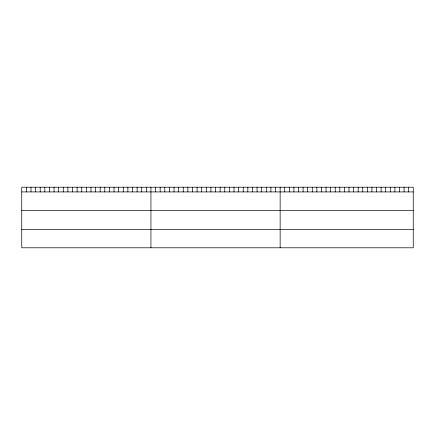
<?xml version="1.0" encoding="UTF-8"?>
<svg xmlns="http://www.w3.org/2000/svg" width="435" height="435" viewBox="0 0 435 435"><rect width="100%" height="100%" fill="white"/><g stroke="black" fill="none" stroke-linecap="round" stroke-linejoin="round"><path stroke-width="0.65" d="M413.25 191.917L413.25 247.792L21.75 247.792L21.75 187.208L413.25 187.208L413.25 191.917L21.75 191.917M21.75 210.355L413.25 210.355M21.75 229.354L413.25 229.354M408.661 187.208L408.661 191.917M404.071 187.208L404.071 191.917M399.482 187.208L399.482 191.917M394.888 187.208L394.888 191.917M390.298 187.208L390.298 191.917M385.709 187.208L385.709 191.917M381.12 187.208L381.12 191.917M376.531 187.208L376.531 191.917M371.941 187.208L371.941 191.917M367.352 187.208L367.352 191.917M362.757 187.208L362.757 191.917M358.168 187.208L358.168 191.917M353.579 187.208L353.579 191.917M348.99 187.208L348.99 191.917M344.4 187.208L344.4 191.917M339.811 187.208L339.811 191.917M335.222 187.208L335.222 191.917M330.633 187.208L330.633 191.917M326.038 187.208L326.038 191.917M321.449 187.208L321.449 191.917M316.859 187.208L316.859 191.917M312.27 187.208L312.27 191.917M307.681 187.208L307.681 191.917M303.092 187.208L303.092 191.917M298.502 187.208L298.502 191.917M293.908 187.208L293.908 191.917M289.318 187.208L289.318 191.917M284.729 187.208L284.729 191.917M280.14 187.208L280.14 247.792M275.524 187.208L275.524 191.917M270.913 187.208L270.913 191.917M266.296 187.208L266.296 191.917M261.685 187.208L261.685 191.917M257.069 187.208L257.069 191.917M252.458 187.208L252.458 191.917M247.841 187.208L247.841 191.917M243.225 187.208L243.225 191.917M238.614 187.208L238.614 191.917M233.997 187.208L233.997 191.917M229.386 187.208L229.386 191.917M224.77 187.208L224.77 191.917M220.159 187.208L220.159 191.917M215.542 187.208L215.542 191.917M210.926 187.208L210.926 191.917M206.315 187.208L206.315 191.917M201.699 187.208L201.699 191.917M197.088 187.208L197.088 191.917M192.471 187.208L192.471 191.917M187.86 187.208L187.86 191.917M183.244 187.208L183.244 191.917M178.627 187.208L178.627 191.917M174.016 187.208L174.016 191.917M169.4 187.208L169.4 191.917M164.789 187.208L164.789 191.917M160.172 187.208L160.172 191.917M155.561 187.208L155.561 191.917M150.945 187.208L150.945 247.792M146.329 187.208L146.329 191.917M141.718 187.208L141.718 191.917M137.101 187.208L137.101 191.917M132.49 187.208L132.49 191.917M127.874 187.208L127.874 191.917M123.263 187.208L123.263 191.917M118.646 187.208L118.646 191.917M114.03 187.208L114.03 191.917M109.419 187.208L109.419 191.917M104.802 187.208L104.802 191.917M100.191 187.208L100.191 191.917M95.575 187.208L95.575 191.917M90.964 187.208L90.964 191.917M86.347 187.208L86.347 191.917M81.731 187.208L81.731 191.917M77.12 187.208L77.12 191.917M72.504 187.208L72.504 191.917M67.893 187.208L67.893 191.917M63.276 187.208L63.276 191.917M58.665 187.208L58.665 191.917M54.049 187.208L54.049 191.917M49.432 187.208L49.432 191.917M44.821 187.208L44.821 191.917M40.205 187.208L40.205 191.917M35.594 187.208L35.594 191.917M30.977 187.208L30.977 191.917M26.366 187.208L26.366 191.917"/></g></svg>
